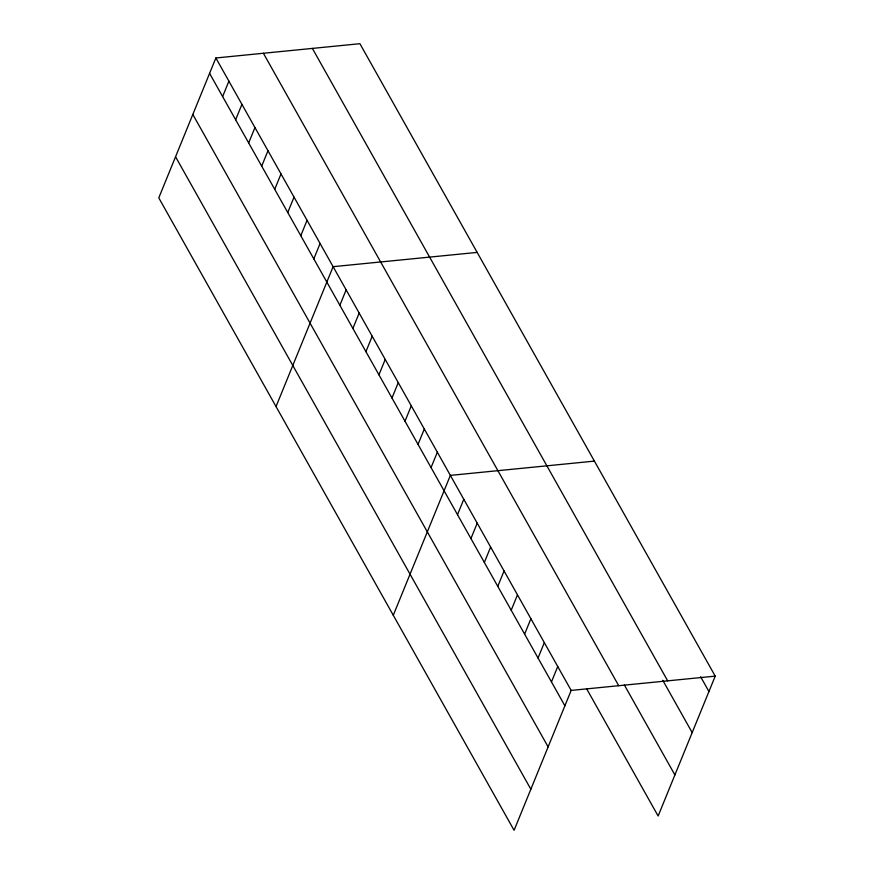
<?xml version="1.0" encoding="UTF-8"?>
<svg xmlns="http://www.w3.org/2000/svg" width="874" height="874" viewBox="0 0 874 874"><rect width="100%" height="100%" fill="white"/><g stroke="black" fill="none" stroke-linecap="round" stroke-linejoin="round"><path stroke-width="1.31" d="M215.867 57.979L158.784 197.863L514.087 830.3L571.17 690.416L215.867 57.979L359.913 43.7L715.216 676.137L658.133 816.021L586.541 688.592M222.619 96.555L228.901 81.173M235.641 119.749L241.923 104.356M248.675 142.932L254.957 127.549M261.697 166.126L267.979 150.732M274.731 189.308L281.002 173.926M287.754 212.502L294.035 197.12M300.787 235.696L307.058 220.303M313.81 258.879L320.092 243.496M276.031 406.563L333.114 266.679L477.16 252.4M339.866 305.255L346.148 289.873M352.888 328.449L359.17 313.067M365.922 351.643L372.204 336.25M378.945 374.826L385.226 359.443M391.978 398.02L398.26 382.626M405.001 421.213L411.283 405.82M418.034 444.396L424.316 429.014M431.057 467.59L437.339 452.197M393.278 615.274L450.361 475.39L594.418 461.111M457.506 514.666L463.788 499.283M470.933 538.559L477.215 523.176M484.349 562.452L490.631 547.069M497.776 586.345L504.058 570.962M511.203 610.238L517.474 594.855M524.619 634.131L530.9 618.737M538.045 658.024L544.327 642.63M551.461 681.917L557.743 666.523M571.17 690.416L715.216 676.137M700.631 676.738L708.934 691.531M312.379 48.409L667.681 680.857M662.765 680.278L692.175 732.609M624.407 685.063L674.892 774.943M263.402 53.27L618.705 685.708M209.585 73.361L564.888 705.81M192.826 114.45L548.118 746.888M175.554 156.774L530.846 789.222"/></g></svg>
